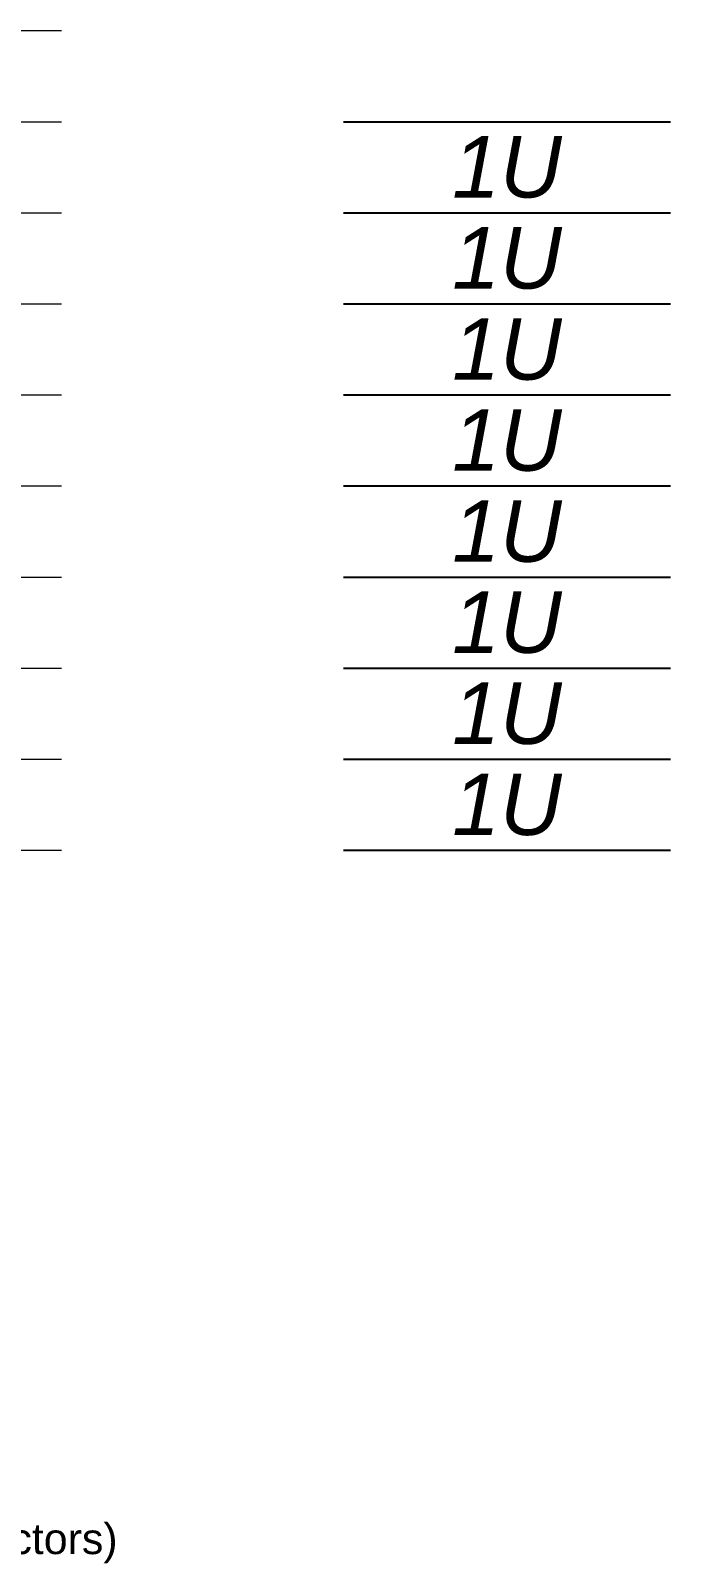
# Model space of a CAD drawing. Header units: millimetres. Extents: x -71336 to -33468, y -26189 to 22712.
# Drawn here: x -33781 to -33468, y -20595 to -19847 of the extents above; entities that cross this region are included whole.
import ezdxf

# ---------------------------------------------------------------- set-up
doc = ezdxf.new("R2010")
doc.units = ezdxf.units.MM
doc.layers.add('SC - Rack Layout - U-guides and centreline', color=5, linetype='Continuous', lineweight=13, plot=False)
doc.layers.add('SC - Text', color=7, linetype='Continuous')
doc.layers.add('SC - TITLE_BLOCK', color=7, linetype='Continuous')
doc.styles.add('ARIAL', font='arial.ttf')
doc.styles.get("Standard").update_dxf_attribs({"font": 'arial.ttf', "height": 35})

# ---------------------------------------------------------------- blocks, each defined once
blk = doc.blocks.new('*U254')
at = {"layer": 'SC - Rack Layout - U-guides and centreline', "ltscale": 5}
blk.add_lwpolyline([(-300, 0), (300, 0)], dxfattribs=at)
blk = doc.blocks.new('*U255')
at = {"layer": 'SC - Rack Layout - U-guides and centreline', "color": 0, "linetype": 'ByBlock', "lineweight": -2, "transparency": 16777216}
for p in [(0, 400.05), (0, 355.6), (0, 311.15), (0, 266.7), (0, 222.25), (0, 177.8), (0, 133.35), (0, 88.9), (0, 44.45), (0, 0)]:
    blk.add_blockref('*U254', p, dxfattribs=at)

msp = doc.modelspace()

# ---------------------------------------------------------------- linework, layer by layer
at = {"layer": 'SC - TITLE_BLOCK'}
for p, q in [((-33627.757, -19890.997), (-33468.087, -19890.997)), ((-33627.757, -19935.447), (-33468.087, -19935.447)), ((-33627.757, -19979.897), (-33468.087, -19979.897)), ((-33627.757, -20024.347), (-33468.087, -20024.347)), ((-33627.757, -20068.797), (-33468.087, -20068.797)), ((-33627.757, -20113.247), (-33468.087, -20113.247)), ((-33627.757, -20157.697), (-33468.087, -20157.697)), ((-33627.757, -20202.147), (-33468.087, -20202.147)), ((-33627.757, -20246.597), (-33468.087, -20246.597))]:
    msp.add_line(p, q, dxfattribs=at)

# ---------------------------------------------------------------- block references
at = {"layer": 'SC - Rack Layout - U-guides and centreline'}
msp.add_blockref('*U255', (-34065.543, -20246.597), dxfattribs=at)

# ---------------------------------------------------------------- texts
at = {"layer": 'SC - Text', "char_height": 30, "width": 641.95739, "attachment_point": 5}
for insert in [(-33547.922, -19913.222), (-33547.922, -19957.672), (-33547.922, -20002.122), (-33547.922, -20046.572), (-33547.922, -20091.022), (-33547.922, -20135.472), (-33547.922, -20179.922), (-33547.922, -20224.372)]:
    msp.add_mtext('\\pxqc;{\\f@Arial Unicode MS|b0|i1|c0|p34;1U}', dxfattribs=dict(at, insert=insert))
at = {"layer": 'SC - Text', "insert": (-34065.092, -20522.396), "char_height": 15, "width": 895.56923, "attachment_point": 5, "style": 'ARIAL'}
msp.add_mtext('\\pxqc;Maximum Heat Dissipation\\Pfor this Rack is 2250 BTU/hr\\P\\PTotal Weight of Rack 14KG\\P(Excludes The Weight Of The Rack)\\P(Allowance of +/- 10% For Rack Accessories, Cables And Connectors)', dxfattribs=at)

doc.saveas('drawing.dxf')
